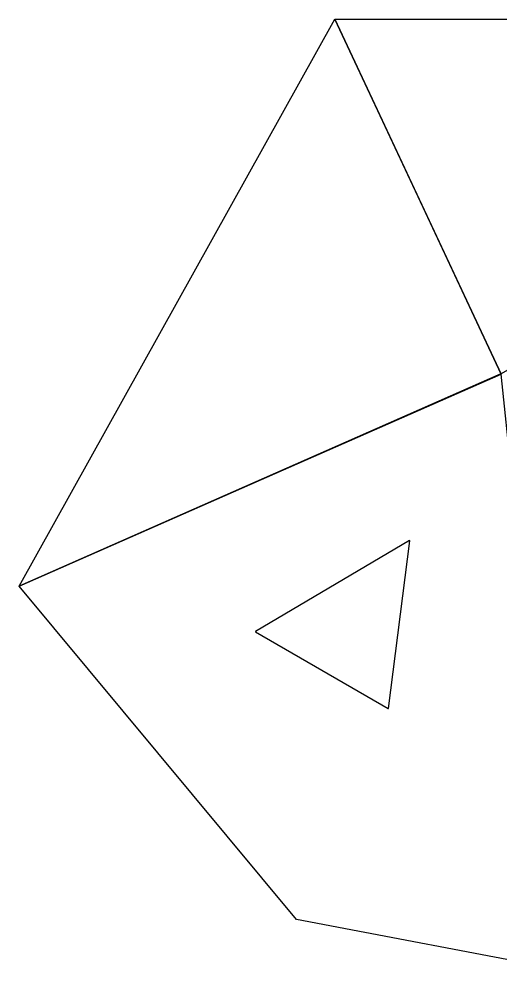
# Model space of a CAD drawing. Header units: metres. Extents: x -51 to 66, y -63 to 38.
# Drawn here: x -51.3 to 0, y -63.4 to 37.8 of the extents above; entities that cross this region are included whole.
import ezdxf

# ---------------------------------------------------------------- set-up
doc = ezdxf.new("R2010")
doc.units = ezdxf.units.M
doc.layers.add('body', color=10, linetype='Continuous')
doc.layers.add('joints', color=170, linetype='Continuous')

msp = doc.modelspace()

# ---------------------------------------------------------------- linework, layer by layer
at = {"layer": 'body'}
for points in [[(-51.27, -22.56), (-17.7, 37.77), (-0.01, 0.01), (-51.27, -22.56)], [(0, 0.01), (-17.69, 37.78), (66.01, 37.78), (0, 0.01)], [(-51.28, -22.59), (-0.01, -0.01), (6.57, -63.43), (-21.77, -58.07), (-51.28, -22.59)], [(-26.12, -27.41), (-26.12, -27.43), (-12, -35.59), (-11.98, -35.58), (-9.72, -17.74), (-9.74, -17.73), (-26.12, -27.41)]]:
    msp.add_lwpolyline(points, dxfattribs=at)
at = {"layer": 'joints'}
for points in [[(-17.7, 37.79), (0, 0)], [(-51.3, -22.58), (0, 0)]]:
    msp.add_lwpolyline(points, dxfattribs=at)

doc.saveas('drawing.dxf')
